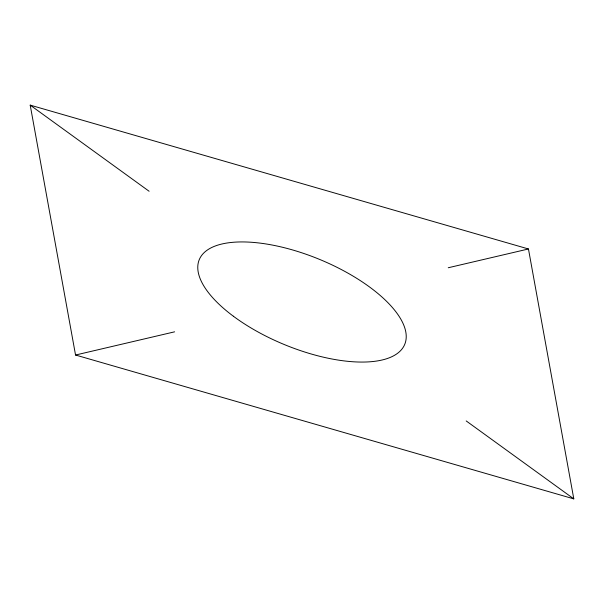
<?xml version="1.0" encoding="UTF-8"?>
<svg xmlns="http://www.w3.org/2000/svg" width="604" height="604" viewBox="0 0 604 604"><rect width="100%" height="100%" fill="white"/><g stroke="black" fill="none" stroke-linecap="round" stroke-linejoin="round"><path stroke-width="0.91" d="M75.545 355.024L573.8 498.874L528.455 248.976L30.2 105.126L75.545 355.024L174.616 331.83M448.251 267.753L528.455 248.976M30.2 105.126L149.113 191.257M466.212 420.943L573.8 498.874M233.393 316.239A111.128 46.085 22.4 0 0 404.257 345.42A111.128 46.085 22.4 0 0 268.35 244.341A111.128 46.085 22.4 0 0 233.393 316.239"/></g></svg>
